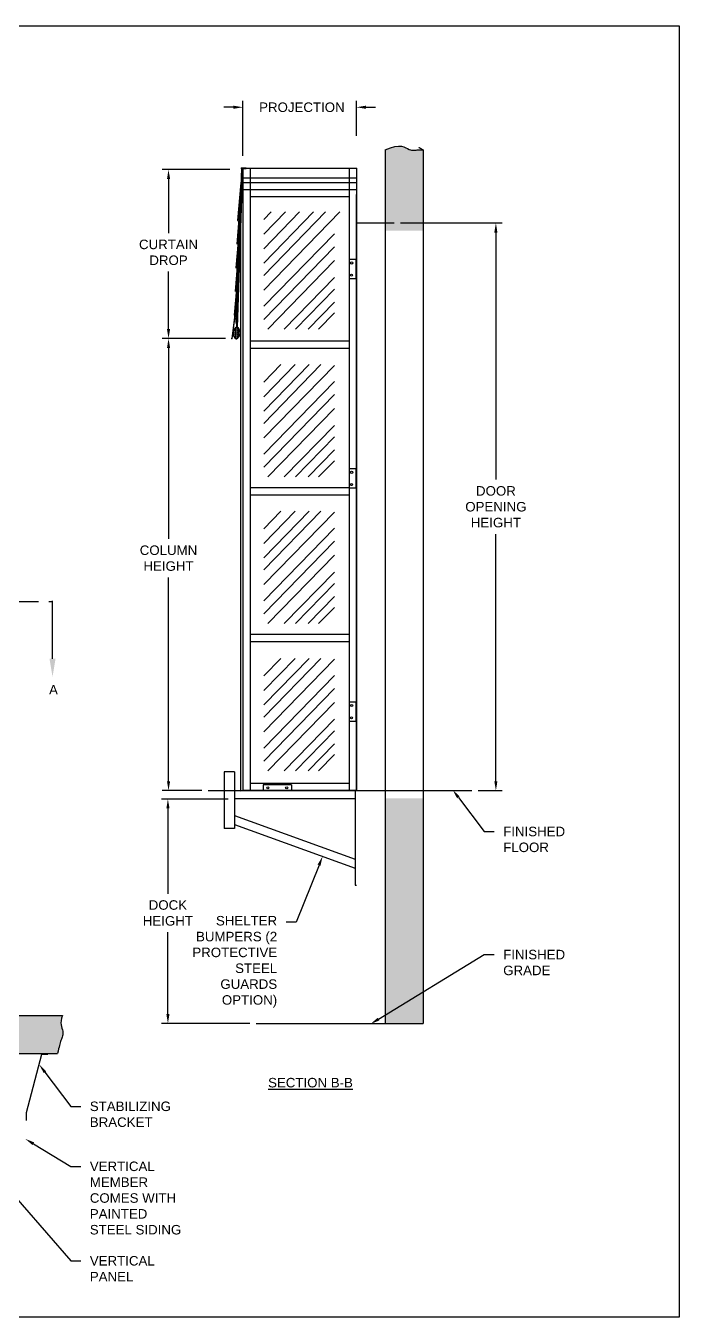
# Model space of a CAD drawing. Header units: inches. Extents: x 197 to 1664, y 242 to 322.
# Drawn here: x 1657.15 to 1663.59, y 308.28 to 321.01 of the extents above; entities that cross this region are included whole.
import ezdxf
from ezdxf import colors
from ezdxf.entities.mleader import LeaderData, LeaderLine
from ezdxf.math import Vec2, Vec3

# ---------------------------------------------------------------- set-up
doc = ezdxf.new("R2010")
doc.units = ezdxf.units.IN
doc.header["$LTSCALE"] = 0.25
doc.header["$MEASUREMENT"] = 0
doc.linetypes.add('CENTER', pattern=[2, 1.25, -0.25, 0.25, -0.25])
for name, color, linetype in [('ANNOTATIONS', 1, 'Continuous'), ('SECTION CUTS', 6, 'CENTER'), ('TX40R', 7, 'Continuous')]:
    doc.layers.add(name, color=color, linetype=linetype)
doc.styles.add('ARIAL', font='arial.ttf', dxfattribs={"height": 0.09375})
doc.styles.get("Standard").update_dxf_attribs({"font": 'romans.shx'})
doc.dimstyles.new('STANDARD$0', dxfattribs={"dimtxt": 0.09375, "dimasz": 0.0625, "dimexe": 0.0625, "dimexo": 0.0625, "dimgap": 0.0625, "dimtad": 0, "dimtih": 1, "dimtoh": 1, "dimdec": 4, "dimzin": 1, "dimdsep": 46, "dimlunit": 4, "dimtxsty": 'ARIAL', "dimcen": 0.089844, "dimadec": 0, "dimazin": 0, "dimtfac": 1, "dimtdec": 4, "dimtofl": 0, "dimtmove": 0, "dimatfit": 3, "dimfxl": 1, "dimfrac": 2, "dimtolj": 1, "dimtzin": 0, "dimarcsym": 0})

# ---------------------------------------------------------------- blocks, each defined once
blk = doc.blocks.new('*X4')
at = {"color": 0}
for p, q in [((1689.59, 679.75), (1689.75, 679.75)), ((1689.65, 680), (1689.75, 680)), ((1689.75, 680), (1689.79, 680.04)), ((1689.75, 679.75), (1689.79, 679.79)), ((1689.78, 680.28), (1689.79, 680.29)), ((1689.96, 680.46), (1690, 680.5)), ((1689.96, 680.21), (1690, 680.25)), ((1689.96, 679.96), (1690, 680)), ((1689.96, 679.71), (1690, 679.75)), ((1690, 680.5), (1690.25, 680.5)), ((1690, 680.25), (1690.25, 680.25)), ((1690, 680), (1690.25, 680)), ((1690, 679.75), (1690.25, 679.75)), ((1690.25, 680.5), (1690.29, 680.54)), ((1690.25, 680.25), (1690.29, 680.29)), ((1690.25, 680), (1690.29, 680.04)), ((1690.25, 679.75), (1690.29, 679.79)), ((1690.46, 680.71), (1690.47, 680.72)), ((1690.46, 680.46), (1690.5, 680.5)), ((1690.46, 680.21), (1690.5, 680.25)), ((1690.46, 679.96), (1690.5, 680)), ((1690.46, 679.71), (1690.5, 679.75)), ((1690.5, 680.5), (1690.71, 680.5)), ((1690.5, 680.25), (1690.75, 680.25)), ((1690.5, 680), (1690.75, 680)), ((1690.5, 679.75), (1690.75, 679.75)), ((1690.75, 680.25), (1690.79, 680.29)), ((1690.75, 680), (1690.79, 680.04)), ((1690.75, 679.75), (1690.79, 679.79)), ((1690.96, 679.96), (1690.98, 679.98)), ((1690.96, 679.71), (1691, 679.75)), ((1691, 679.75), (1691.03, 679.75)), ((1689.58, 679.5), (1689.75, 679.5)), ((1689.61, 679.25), (1689.75, 679.25)), ((1689.69, 679), (1689.75, 679)), ((1689.75, 679.5), (1689.79, 679.54)), ((1689.75, 679.25), (1689.79, 679.29)), ((1689.75, 679), (1689.79, 679.04)), ((1689.96, 679.46), (1690, 679.5)), ((1689.96, 679.21), (1690, 679.25)), ((1689.96, 678.96), (1690, 679)), ((1689.96, 678.71), (1690, 678.75)), ((1690, 679.5), (1690.25, 679.5)), ((1690, 679.25), (1690.25, 679.25)), ((1690, 679), (1690.25, 679)), ((1690, 678.75), (1690.25, 678.75)), ((1690.06, 678.5), (1690.25, 678.5)), ((1690.25, 679.5), (1690.29, 679.54)), ((1690.25, 679.25), (1690.29, 679.29)), ((1690.25, 679), (1690.29, 679.04)), ((1690.25, 678.75), (1690.29, 678.79)), ((1690.25, 678.5), (1690.29, 678.54)), ((1690.46, 679.46), (1690.5, 679.5)), ((1690.46, 679.21), (1690.5, 679.25)), ((1690.46, 678.96), (1690.5, 679)), ((1690.46, 678.71), (1690.5, 678.75)), ((1690.5, 679.5), (1690.75, 679.5)), ((1690.5, 679.25), (1690.75, 679.25)), ((1690.5, 679), (1690.75, 679)), ((1690.5, 678.75), (1690.75, 678.75)), ((1690.75, 679.5), (1690.79, 679.54)), ((1690.75, 679.25), (1690.79, 679.29)), ((1690.75, 679), (1690.79, 679.04)), ((1690.96, 679.46), (1691, 679.5)), ((1690.96, 679.21), (1690.99, 679.24)), ((1691, 679.5), (1691.03, 679.5))]:
    blk.add_line(p, q, dxfattribs=at)
blk = doc.blocks.new('*D7')
at = {"layer": 'ANNOTATIONS', "color": 0, "lineweight": -2, "transparency": 16777216}
for p, q in [((1659.118, 317.926), (1658.494, 317.926)), ((1658.556, 317.832), (1658.556, 315.95)), ((1658.556, 313.561), (1658.556, 315.57)), ((1658.884, 313.468), (1658.494, 313.468))]:
    blk.add_line(p, q, dxfattribs=at)
at = {"layer": 'ANNOTATIONS', "color": 0, "transparency": 16777216}
for points in [[(1658.541, 317.832), (1658.572, 317.832), (1658.556, 317.926)], [(1658.541, 313.561), (1658.572, 313.561), (1658.556, 313.468)]]:
    blk.add_solid(points, dxfattribs=at)
at = {"layer": 'defpoints', "color": 0, "transparency": 16777216}
for p in [(1658.556, 317.926), (1659.18, 317.926), (1658.947, 313.468)]:
    blk.add_point(p, dxfattribs=at)
at = {"layer": 'ANNOTATIONS', "color": 0, "transparency": 16777216, "insert": (1658.556, 315.76), "char_height": 0.09375, "attachment_point": 5, "style": 'ARIAL'}
blk.add_mtext('\\A1;COLUMN \\PHEIGHT', dxfattribs=at)
blk = doc.blocks.new('*D8')
at = {"layer": 'ANNOTATIONS', "color": 0, "lineweight": -2, "transparency": 16777216}
for p, q in [((1659.146, 313.385), (1658.488, 313.385)), ((1658.55, 313.292), (1658.55, 312.451)), ((1658.55, 311.265), (1658.55, 312.071)), ((1659.358, 311.172), (1658.488, 311.172))]:
    blk.add_line(p, q, dxfattribs=at)
at = {"layer": 'ANNOTATIONS', "color": 0, "transparency": 16777216}
for points in [[(1658.535, 313.292), (1658.566, 313.292), (1658.55, 313.385)], [(1658.535, 311.265), (1658.566, 311.265), (1658.55, 311.172)]]:
    blk.add_solid(points, dxfattribs=at)
at = {"layer": 'defpoints', "color": 0, "transparency": 16777216}
for p in [(1658.55, 313.385), (1659.209, 313.385), (1659.421, 311.172)]:
    blk.add_point(p, dxfattribs=at)
at = {"layer": 'ANNOTATIONS', "color": 0, "transparency": 16777216, "insert": (1658.55, 312.261), "char_height": 0.0938, "attachment_point": 5, "style": 'ARIAL'}
blk.add_mtext('\\A1;DOCK\\PHEIGHT', dxfattribs=at)
blk = doc.blocks.new('*D9')
at = {"layer": 'ANNOTATIONS', "color": 0, "lineweight": -2, "transparency": 16777216}
for p, q in [((1659.162, 319.592), (1658.494, 319.592)), ((1658.556, 319.499), (1658.556, 318.966)), ((1658.556, 318.02), (1658.556, 318.586)), ((1659.118, 317.926), (1658.494, 317.926))]:
    blk.add_line(p, q, dxfattribs=at)
at = {"layer": 'ANNOTATIONS', "color": 0, "transparency": 16777216}
for points in [[(1658.541, 319.499), (1658.572, 319.499), (1658.556, 319.592)], [(1658.541, 318.02), (1658.572, 318.02), (1658.556, 317.926)]]:
    blk.add_solid(points, dxfattribs=at)
at = {"layer": 'defpoints', "color": 0, "transparency": 16777216}
for p in [(1658.556, 319.592), (1659.224, 319.592), (1659.18, 317.926)]:
    blk.add_point(p, dxfattribs=at)
at = {"layer": 'ANNOTATIONS', "color": 0, "transparency": 16777216, "insert": (1658.556, 318.776), "char_height": 0.09375, "attachment_point": 5, "style": 'ARIAL'}
blk.add_mtext('\\A1;CURTAIN\\PDROP', dxfattribs=at)
blk = doc.blocks.new('*D10')
at = {"layer": 'ANNOTATIONS', "color": 0, "lineweight": -2, "transparency": 16777216}
for p, q in [((1659.196, 320.207), (1659.103, 320.207)), ((1659.29, 319.727), (1659.29, 320.27)), ((1660.41, 319.925), (1660.41, 320.27)), ((1660.504, 320.207), (1660.597, 320.207))]:
    blk.add_line(p, q, dxfattribs=at)
at = {"layer": 'ANNOTATIONS', "color": 0, "transparency": 16777216}
for points in [[(1659.196, 320.223), (1659.196, 320.192), (1659.29, 320.207)], [(1660.504, 320.223), (1660.504, 320.192), (1660.41, 320.207)]]:
    blk.add_solid(points, dxfattribs=at)
at = {"layer": 'defpoints', "color": 0, "transparency": 16777216}
for p in [(1660.41, 320.207), (1660.41, 319.862), (1659.29, 319.665)]:
    blk.add_point(p, dxfattribs=at)
at = {"layer": 'ANNOTATIONS', "color": 0, "transparency": 16777216, "insert": (1659.872, 320.207), "char_height": 0.09375, "attachment_point": 5, "style": 'ARIAL'}
blk.add_mtext('\\A1;PROJECTION', dxfattribs=at)
blk = doc.blocks.new('*D11')
at = {"layer": 'ANNOTATIONS', "color": 0, "lineweight": -2, "transparency": 16777216}
for p, q in [((1660.846, 319.066), (1661.848, 319.066)), ((1661.786, 318.972), (1661.786, 316.536)), ((1661.786, 313.561), (1661.786, 315.998)), ((1661.611, 313.468), (1661.848, 313.468))]:
    blk.add_line(p, q, dxfattribs=at)
at = {"layer": 'ANNOTATIONS', "color": 0, "transparency": 16777216}
for points in [[(1661.77, 318.972), (1661.801, 318.972), (1661.786, 319.066)], [(1661.77, 313.561), (1661.801, 313.561), (1661.786, 313.468)]]:
    blk.add_solid(points, dxfattribs=at)
at = {"layer": 'defpoints', "color": 0, "transparency": 16777216}
for p in [(1660.783, 319.066), (1661.786, 319.066), (1661.548, 313.468)]:
    blk.add_point(p, dxfattribs=at)
at = {"layer": 'ANNOTATIONS', "color": 0, "transparency": 16777216, "insert": (1661.786, 316.267), "char_height": 0.0938, "attachment_point": 5, "style": 'ARIAL'}
blk.add_mtext('\\A1;DOOR\\POPENING \\PHEIGHT', dxfattribs=at)

msp = doc.modelspace()

# ---------------------------------------------------------------- hatches: boundary and pattern name
at = {"layer": 'TX40R'}
h = msp.add_hatch(dxfattribs=at)
h.set_pattern_fill('AR-CONC', color=256, scale=0.015535, style=0)
h.set_pattern_definition([(50, (1649.86382, 308.34547), (0.1114296, -0.0097488), [0.0116516, -0.12816745]), (355, (1649.86382, 308.34547), (-0.02155564, 0.1168564), [0.0093213, -0.102534]), (100.4514, (1649.87311, 308.34466), (0.089874, 0.1071075), [0.0099023, -0.1089256]), (46.1842, (1649.86382, 308.37654), (0.1658007, -0.0257141), [0.0174774, -0.1922512]), (96.6356, (1649.87764, 308.3744), (0.145204, 0.1513336), [0.0148535, -0.1633883]), (351.1842, (1649.86382, 308.37654), (0.145204, 0.1513337), [0.0139819, -0.153801]), (21, (1649.87936, 308.36877), (0.0927322, -0.06254865), [0.0116516, -0.12816745]), (326, (1649.87936, 308.36877), (0.0378001, 0.1126553), [0.0093213, -0.102534]), (71.4514, (1649.88709, 308.36356), (0.13053236, 0.05010656), [0.0099023, -0.1089256]), (37.5, (1649.863822, 308.34547), (0.00188909, 0.05171655), [0, -0.10129113, 0, -0.1040875, 0, -0.10292235]), (7.5, (1649.86382, 308.34547), (0.04086903, 0.06127363), [0, -0.05934542, 0, -0.0989608, 0, -0.039227]), (327.5, (1649.82918, 308.34547), (0.08293171, -0.003504), [0, -0.03883862, 0, -0.1211765, 0, -0.1607919]), (317.5, (1649.81364, 308.34547), (0.0906006, 0.01555176), [0, -0.0504902, 0, -0.08047363, 0, -0.11418555])])
h.paths.add_polyline_path([(1660.69458, 318.99011), (1661.06781, 318.99011), (1661.06781, 319.78497), (1661.06683, 319.78576), (1661.0487, 319.78736), (1661.04012, 319.78802), (1661.03056, 319.78838), (1661.02047, 319.78812), (1661.01052, 319.78706), (1660.98211, 319.78278), (1660.96031, 319.7823), (1660.93612, 319.78798), (1660.9147, 319.79943), (1660.89839, 319.80814), (1660.87895, 319.81619), (1660.85524, 319.82187), (1660.82609, 319.82346), (1660.79036, 319.81925), (1660.74691, 319.80752), (1660.69458, 319.78657)])
h.paths.add_polyline_path([(1660.69458, 311.17155), (1661.06781, 311.17155), (1661.06781, 313.39175), (1660.69458, 313.39175)])
h = msp.add_hatch(dxfattribs=at)
h.set_pattern_fill('AR-CONC', color=256, scale=0.017495, style=0)
h.set_pattern_definition([(50, (1648.8291, 306.9614), (0.1254838, -0.0109784), [0.0131212, -0.1443327]), (355, (1648.8291, 306.9614), (-0.0242744, 0.131595), [0.010497, -0.1154662]), (100.4514, (1648.83955, 306.96048), (0.1012095, 0.1206166), [0.0111513, -0.122664]), (46.1842, (1648.8291, 306.99639), (0.1867125, -0.0289573), [0.0196817, -0.216499]), (96.6356, (1648.84466, 306.99397), (0.163518, 0.1704207), [0.016727, -0.183996]), (351.1842, (1648.8291, 306.99639), (0.163518, 0.170421), [0.0157454, -0.1731993]), (21, (1648.84659, 306.98764), (0.1044281, -0.0704377), [0.0131212, -0.1443327]), (326, (1648.84659, 306.98764), (0.0425677, 0.1268641), [0.010497, -0.1154662]), (71.4514, (1648.85529, 306.98177), (0.1469959, 0.0564263), [0.0111513, -0.122664]), (37.5, (1648.829096, 306.9614), (0.00212735, 0.05823936), [0, -0.1140666, 0, -0.11721566, 0, -0.11590355]), (7.5, (1648.829096, 306.9614), (0.0460237, 0.06900184), [0, -0.0668304, 0, -0.11144235, 0, -0.04417456]), (327.5, (1648.790082, 306.9614), (0.09339157, -0.00394595), [0, -0.0437372, 0, -0.13646, 0, -0.18107196]), (317.5, (1648.77259, 306.9614), (0.1020277, 0.01751324), [0, -0.05685834, 0, -0.09062345, 0, -0.1285873])])
h.paths.add_polyline_path([(1657.49673, 311.15807), (1657.49519, 311.17746), (1657.49645, 311.19906), (1657.50145, 311.22317), (1657.51114, 311.25009), (1656.71805, 311.25009), (1656.71804, 310.87687), (1657.46031, 310.87687), (1657.46677, 310.89979), (1657.47224, 310.92), (1657.4769, 310.93785), (1657.48096, 310.95369), (1657.48461, 310.96788), (1657.48803, 310.98078), (1657.49143, 310.99274), (1657.495, 311.00412), (1657.49885, 311.01524), (1657.50278, 311.02626), (1657.5065, 311.03728), (1657.50972, 311.04844), (1657.51217, 311.05983), (1657.51356, 311.07158), (1657.5136, 311.08381), (1657.51201, 311.09662), (1657.50871, 311.11017), (1657.50443, 311.12473), (1657.50012, 311.1406)])
h.paths.add_polyline_path([(1651.11968, 311.25008), (1649.93371, 311.25007), (1649.9434, 311.22315), (1649.9484, 311.19904), (1649.94966, 311.17745), (1649.94812, 311.15806), (1649.94473, 311.14058), (1649.94042, 311.12472), (1649.93614, 311.11016), (1649.93284, 311.09661), (1649.93122, 311.08379), (1649.93109, 311.07157), (1649.93201, 311.05981), (1649.93354, 311.04842), (1649.93525, 311.03727), (1649.93671, 311.02624), (1649.93749, 311.01523), (1649.93714, 311.00411), (1649.93543, 310.99272), (1649.93279, 310.98076), (1649.92989, 310.96787), (1649.92735, 310.95368), (1649.92582, 310.93784), (1649.92595, 310.91999), (1649.92836, 310.89978), (1649.93371, 310.87685), (1651.11968, 310.87686)])

# ---------------------------------------------------------------- linework, layer by layer
at = {"layer": 'defpoints'}
msp.add_lwpolyline([(1663.59417, 308.27517), (1644.87605, 308.27517), (1644.87605, 321.01028), (1663.59417, 321.01028)], close=True, dxfattribs=at)
at = {"layer": 'SECTION CUTS'}
msp.add_line((1650.22503, 315.33421), (1657.41184, 315.33421), dxfattribs=at)
at = {"layer": 'TX40R'}
for p, q in [((1660.69458, 319.78657), (1660.69458, 311.17155)), ((1661.06781, 319.78657), (1661.06781, 311.17155)), ((1659.27472, 319.60224), (1659.22178, 318.08628)), ((1659.28312, 319.60224), (1659.22851, 318.03828)), ((1659.28499, 319.60224), (1659.23037, 318.03821)), ((1659.28685, 319.60224), (1659.23227, 318.03923)), ((1659.27578, 319.60335), (1659.27578, 319.42169)), ((1659.27812, 319.60335), (1659.27812, 319.42169)), ((1659.28651, 319.42045), (1659.28651, 319.60481)), ((1659.28838, 319.42038), (1659.28838, 319.60481)), ((1660.40992, 319.60481), (1659.29025, 319.60481)), ((1659.29025, 319.60247), (1659.29025, 319.60481)), ((1659.29025, 319.60224), (1659.29025, 313.46761)), ((1659.29025, 319.60224), (1659.29025, 319.34565)), ((1659.36023, 319.60224), (1659.29025, 319.60224)), ((1659.29911, 319.60597), (1659.34576, 319.60597)), ((1660.33994, 319.60224), (1659.36023, 319.60224)), ((1659.36023, 319.60224), (1659.36023, 319.34565)), ((1660.40992, 319.60247), (1660.33994, 319.60247)), ((1660.33994, 319.60247), (1660.33994, 319.34588)), ((1660.40992, 319.60247), (1660.40992, 319.60481)), ((1660.40992, 319.60247), (1660.40992, 319.34588)), ((1659.26795, 319.46185), (1659.2378, 319.08984)), ((1659.26981, 319.4617), (1659.23966, 319.08969)), ((1659.27578, 319.42169), (1659.27812, 319.42169)), ((1659.27812, 319.42169), (1659.27812, 319.51121)), ((1660.40992, 319.50917), (1659.29025, 319.50917)), ((1660.40992, 319.46252), (1659.29025, 319.46252)), ((1660.33994, 319.43895), (1660.33994, 313.46737)), ((1660.40992, 319.43895), (1660.40992, 313.46737)), ((1660.40992, 319.39254), (1659.29025, 319.39254)), ((1659.36023, 319.34565), (1659.36023, 313.46761)), ((1660.33994, 319.32256), (1659.36023, 319.32256)), ((1660.33994, 319.34565), (1660.33994, 313.46761)), ((1660.40992, 313.46737), (1660.40992, 319.34588)), ((1660.40992, 319.34565), (1660.40992, 313.46737)), ((1659.25981, 319.22873), (1659.22966, 318.85671)), ((1659.26167, 319.22858), (1659.23152, 318.85656)), ((1659.49545, 318.66917), (1659.98784, 319.17427)), ((1659.49545, 318.54789), (1660.10608, 319.17427)), ((1659.49545, 318.40373), (1660.24661, 319.17427)), ((1659.49545, 318.8108), (1659.84978, 319.17427)), ((1659.49545, 318.95496), (1659.70925, 319.17427)), ((1659.49545, 319.09912), (1659.56871, 319.17427)), ((1659.2378, 319.08984), (1659.23966, 319.08969)), ((1659.26551, 319.06573), (1659.26551, 313.46737)), ((1660.40992, 319.06597), (1660.78314, 319.06596)), ((1659.25167, 318.99561), (1659.22152, 318.62359)), ((1659.25353, 318.99546), (1659.22338, 318.62344)), ((1659.49545, 318.24438), (1660.19274, 318.95966)), ((1659.24353, 318.76248), (1659.21338, 318.39047)), ((1659.24539, 318.76233), (1659.21524, 318.39032)), ((1659.22966, 318.85671), (1659.23152, 318.85656)), ((1659.49545, 318.11561), (1660.19274, 318.83088)), ((1659.53506, 318.01976), (1660.19274, 318.69442)), ((1660.40486, 318.70429), (1660.40486, 318.51767)), ((1659.23539, 318.52936), (1659.20524, 318.15734)), ((1659.23725, 318.52921), (1659.2071, 318.15719)), ((1659.22152, 318.62359), (1659.22338, 318.62344)), ((1659.69751, 318.01976), (1660.19274, 318.52777)), ((1659.21338, 318.39047), (1659.21524, 318.39032)), ((1659.80824, 318.01976), (1660.19274, 318.41418)), ((1659.22725, 318.29632), (1659.18002, 317.92609)), ((1659.22911, 318.29609), (1659.18187, 317.92585)), ((1659.22725, 318.29632), (1659.22911, 318.29609)), ((1659.93378, 318.01976), (1660.19274, 318.2854)), ((1659.20524, 318.15734), (1659.2071, 318.15719)), ((1660.03721, 318.01976), (1660.19274, 318.1793)), ((1659.22178, 318.08628), (1659.22749, 318.06274)), ((1659.22749, 318.06274), (1659.22668, 318.03942)), ((1659.18002, 317.92609), (1659.18187, 317.92585)), ((1659.22447, 317.9228), (1659.22634, 317.92273)), ((1660.33994, 317.89941), (1659.36023, 317.89941)), ((1660.33994, 317.82943), (1659.36023, 317.82943)), ((1659.49545, 317.08998), (1660.06037, 317.66947)), ((1659.49545, 317.35289), (1659.80407, 317.66947)), ((1659.49545, 317.21127), (1659.94213, 317.66947)), ((1659.49545, 317.49705), (1659.66354, 317.66947)), ((1659.49545, 316.94582), (1660.19274, 317.6611)), ((1659.49545, 316.78648), (1660.19274, 317.50176)), ((1659.49545, 316.6577), (1660.19274, 317.37298)), ((1659.53506, 316.56186), (1660.19274, 317.23651)), ((1659.69751, 316.56186), (1660.19274, 317.06987)), ((1659.80824, 316.56186), (1660.19274, 316.95627)), ((1659.93378, 316.56186), (1660.19274, 316.8275)), ((1660.03721, 316.56186), (1660.19274, 316.7214)), ((1660.40486, 316.63977), (1660.40486, 316.45316)), ((1660.33994, 316.45316), (1659.36023, 316.45316)), ((1660.33994, 316.38318), (1659.36023, 316.38318)), ((1659.49545, 315.64374), (1660.06037, 316.22323)), ((1659.49545, 315.76502), (1659.94213, 316.22323)), ((1659.49545, 315.90665), (1659.80407, 316.22323)), ((1659.49545, 316.05081), (1659.66354, 316.22323)), ((1659.49545, 315.49958), (1660.19274, 316.21486)), ((1659.49545, 315.34023), (1660.19274, 316.05551)), ((1659.49545, 315.21146), (1660.19274, 315.92674)), ((1659.53506, 315.11561), (1660.19274, 315.79027)), ((1659.69751, 315.11561), (1660.19274, 315.62362)), ((1659.80824, 315.11561), (1660.19274, 315.51003)), ((1659.93378, 315.11561), (1660.19274, 315.38125)), ((1660.03721, 315.11561), (1660.19274, 315.27515)), ((1660.33994, 315.00692), (1659.36023, 315.00692)), ((1660.33994, 314.93694), (1659.36023, 314.93694)), ((1659.49545, 314.31295), (1659.94213, 314.77115)), ((1659.49545, 314.45457), (1659.80407, 314.77115)), ((1659.49545, 314.19166), (1660.06037, 314.77115)), ((1659.49545, 314.59873), (1659.66354, 314.77115)), ((1659.49545, 314.0475), (1660.19274, 314.76278)), ((1659.49545, 313.88816), (1660.19274, 314.60344)), ((1659.49545, 313.75938), (1660.19274, 314.47466)), ((1659.53506, 313.66354), (1660.19274, 314.33819)), ((1660.40486, 314.3391), (1660.40486, 314.15249)), ((1659.69751, 313.66354), (1660.19274, 314.17155)), ((1659.80824, 313.66354), (1660.19274, 314.05796)), ((1659.93378, 313.66354), (1660.19274, 313.92918)), ((1660.03721, 313.66354), (1660.19274, 313.82308)), ((1658.94663, 313.46759), (1659.26551, 313.46759)), ((1659.26551, 313.46737), (1659.29025, 313.46761)), ((1660.40992, 313.46761), (1659.29025, 313.46761)), ((1660.40992, 313.46737), (1659.29025, 313.46737)), ((1660.33994, 313.53758), (1659.36023, 313.53758)), ((1656.71804, 311.25009), (1657.51114, 311.25009)), ((1656.71804, 310.87687), (1657.46031, 310.87687))]:
    msp.add_line(p, q, dxfattribs=at)
at = {"layer": 'TX40R', "ltscale": 10}
for p, q in [((1659.10363, 313.65343), (1659.10363, 313.09391)), ((1659.2086, 313.65343), (1659.10363, 313.65343)), ((1659.2086, 313.65343), (1659.2086, 313.09391)), ((1660.39825, 313.46713), (1659.2086, 313.46713)), ((1659.76843, 313.52521), (1659.48851, 313.52521)), ((1659.48851, 313.52521), (1659.48851, 313.4669)), ((1659.76843, 313.52521), (1659.76843, 313.4669)), ((1660.39825, 313.46713), (1660.39825, 312.53407)), ((1660.39825, 313.38549), (1659.2086, 313.38549)), ((1659.2086, 313.22228), (1660.39825, 312.79067)), ((1659.2086, 313.09391), (1659.10363, 313.09391)), ((1659.2086, 313.13543), (1660.39825, 312.70382)), ((1660.39825, 312.53407), (1660.40992, 312.53407))]:
    msp.add_line(p, q, dxfattribs=at)
at = {"layer": 'TX40R', "linetype": 'ByBlock'}
for p, q in [((1660.40992, 313.46761), (1661.54922, 313.4676)), ((1659.42072, 311.17155), (1661.06781, 311.17155))]:
    msp.add_line(p, q, dxfattribs=at)
at = {"layer": 'TX40R'}
for points in [[(1660.69458, 319.78657), (1660.74691, 319.80752), (1660.79036, 319.81925), (1660.82609, 319.82346), (1660.85524, 319.82187), (1660.87895, 319.81619), (1660.89839, 319.80814), (1660.9147, 319.79943), (1660.92902, 319.79177), (1660.94234, 319.78652), (1660.95492, 319.78356), (1660.96687, 319.78244), (1660.97828, 319.7827), (1660.98924, 319.78386), (1660.99986, 319.78546), (1661.01024, 319.78703), (1661.02047, 319.78812), (1661.03056, 319.78838), (1661.04012, 319.78802), (1661.0487, 319.78736), (1661.05581, 319.78673), (1661.06098, 319.78646), (1661.06375, 319.78689), (1661.06364, 319.78833), (1661.06017, 319.79112), (1661.0533, 319.79536), (1661.04463, 319.80027), (1661.03617, 319.80481), (1661.02995, 319.80798), (1661.02798, 319.80876), (1661.03229, 319.80613), (1661.04489, 319.79907), (1661.06781, 319.78657)], [(1657.51114, 311.25009), (1657.50145, 311.22317), (1657.49645, 311.19906), (1657.49519, 311.17746), (1657.49673, 311.15807), (1657.50012, 311.1406), (1657.50443, 311.12473), (1657.50871, 311.11017), (1657.51201, 311.09662), (1657.5136, 311.08381), (1657.51356, 311.07158), (1657.51217, 311.05983), (1657.50972, 311.04844), (1657.5065, 311.03728), (1657.50278, 311.02626), (1657.49885, 311.01524), (1657.495, 311.00412), (1657.49143, 310.99274), (1657.48803, 310.98078), (1657.48461, 310.96788), (1657.48096, 310.95369), (1657.4769, 310.93785), (1657.47224, 310.92), (1657.46677, 310.89979), (1657.46031, 310.87687)], [(1657.15383, 310.21542), (1657.15383, 310.29328), (1657.30682, 310.86757), (1657.36462, 310.86757)]]:
    msp.add_lwpolyline(points, dxfattribs=at)
msp.add_lwpolyline([(1659.27812, 319.60335, -0.41421356), (1659.27957, 319.60481), (1659.32244, 319.60481), (1659.32244, 319.60714), (1659.27957, 319.60714, 0.41421356), (1659.27578, 319.60335)], format="xyb", dxfattribs=at)
for points in [[(1660.40992, 318.51767), (1660.40992, 318.70429), (1660.33994, 318.70429), (1660.33994, 318.51767)], [(1660.40992, 316.45316), (1660.40992, 316.63977), (1660.33994, 316.63977), (1660.33994, 316.45316)], [(1660.40992, 314.15249), (1660.40992, 314.3391), (1660.33994, 314.3391), (1660.33994, 314.15249)]]:
    msp.add_lwpolyline(points, close=True, dxfattribs=at)
for centre in [(1660.3628, 318.67163), (1660.36181, 318.55033), (1660.3628, 316.60712), (1660.36181, 316.48582), (1660.3628, 314.30645), (1660.36181, 314.18515)]:
    msp.add_circle(centre, 0.01021, dxfattribs=at)
at = {"layer": 'TX40R', "ltscale": 10}
for centre in [(1659.53517, 313.49605), (1659.72178, 313.49605)]:
    msp.add_circle(centre, 0.01021, dxfattribs=at)
at = {"layer": 'TX40R'}
for centre, radius, start, end in [((1659.25849, 317.98049), 0.06697, 118.356323, 239.476986), ((1659.25849, 317.98049), 0.06511, 116.523014, 239.476986), ((1659.19643, 317.98265), 0.06511, 296.523014, 59.476986), ((1659.19643, 317.98265), 0.06697, 296.523014, 57.643677)]:
    msp.add_arc(centre, radius, start, end, dxfattribs=at)
at = {"layer": 'TX40R', "linetype": 'ByBlock'}
for p in [(1659.27472, 319.60224), (1659.27472, 319.60224), (1659.27689, 319.60603), (1660.40992, 319.60481), (1660.40992, 319.60481), (1659.18002, 317.92609)]:
    msp.add_point(p, dxfattribs=at)

# ---------------------------------------------------------------- block references
at = {"layer": 'TX40R', "xscale": 0.046653, "yscale": 0.046653, "zscale": 0.046653}
msp.add_blockref('*X4', (1580.36954, 286.27716), dxfattribs=at)

# ---------------------------------------------------------------- texts
at = {"layer": 'ANNOTATIONS', "insert": (1659.95679, 310.63486), "char_height": 0.09375, "width": 2.8261509, "attachment_point": 2, "style": 'ARIAL'}
msp.add_mtext('{\\LSECTION B-B}', dxfattribs=at)
at = {"layer": 'SECTION CUTS', "style": 'ARIAL'}
msp.add_text('A', height=0.09375, dxfattribs=at).set_placement((1657.37736, 314.41605))

# ---------------------------------------------------------------- dimensions: what is measured, and where the dimension line sits
at = {"layer": 'ANNOTATIONS'}
dim = msp.add_linear_dim(base=(1660.40992, 320.20741), p1=(1659.29025, 319.66474), p2=(1660.40992, 319.86243), text='PROJECTION', dimstyle='STANDARD$0', override={"dimasz": 0.09375}, dxfattribs=at)
dim.commit()
dim.dimension.update_dxf_attribs({"geometry": '*D10', "text_midpoint": (1659.87206, 320.20741), "dimtype": 160})
for base, p1, p2, text, picture, middle in [((1658.55649, 319.59249), (1659.18002, 317.92609), (1659.22401, 319.59249), 'CURTAIN\\PDROP', '*D9', (1658.55649, 318.77592)), ((1658.55649, 317.92609), (1658.94663, 313.46759), (1659.18002, 317.92609), 'COLUMN \\PHEIGHT', '*D7', (1658.55649, 315.76043)), ((1658.55042, 313.38549), (1659.42072, 311.17155), (1659.2086, 313.38549), 'DOCK\\PHEIGHT', '*D8', (1658.55042, 312.26135))]:
    dim = msp.add_linear_dim(base=base, p1=p1, p2=p2, angle=90, text=text, dimstyle='STANDARD$0', override={"dimasz": 0.09375}, dxfattribs=at)
    dim.commit()
    dim.dimension.update_dxf_attribs({"geometry": picture, "text_midpoint": middle, "dimtype": 160})
dim = msp.add_linear_dim(base=(1661.78557, 319.06596), p1=(1661.54842, 313.4676), p2=(1660.78314, 319.06596), angle=90, text='DOOR\\POPENING \\PHEIGHT', dimstyle='STANDARD$0', override={"dimasz": 0.09375}, dxfattribs=at)
dim.commit()
dim.dimension.update_dxf_attribs({"geometry": '*D11', "text_midpoint": (1661.78557, 316.26678)})

# ---------------------------------------------------------------- leaders
ml = msp.add_multileader_mtext('Standard', dxfattribs=at)
ml.set_content('FINISHED FLOOR', color=256, style='ARIAL')
ml.set_leader_properties()
ml.build(insert=Vec2(0, 0))
ml.multileader.update_dxf_attribs({"dogleg_length": 0.36, "arrow_head_size": 0.09375})
ctx = ml.context
ctx.base_point, ctx.char_height, ctx.arrow_head_size, ctx.landing_gap_size, ctx.plane_origin = Vec3(1661.76798, 313.06426), 0.09375, 0.09375, 0.09, Vec3(1660.98294, 312.63103)
notes = []
notes.append((ctx, [(0, (1, 1, 0), (1661.67002, 313.06426), (1, 0), 0.09796, [(0, [(1661.35907, 313.47645)], 0, [])])]))
ctx.mtext.insert, ctx.mtext.width, ctx.mtext.flow_direction = Vec3(1661.85798, 313.11194), 0.9445531, 5
ml = msp.add_multileader_mtext('Standard', dxfattribs=at)
ml.set_content('SHELTER BUMPERS (2 PROTECTIVE STEEL GUARDS OPTION)', color=256, style='ARIAL')
ml.set_leader_properties()
ml.build(insert=Vec2(0, 0))
ml.multileader.update_dxf_attribs({"dogleg_length": 0.36, "arrow_head_size": 0.09375})
ctx = ml.context
ctx.base_point, ctx.char_height, ctx.arrow_head_size, ctx.landing_gap_size, ctx.plane_origin = Vec3(1658.7184, 312.17126), 0.09375, 0.09375, 0.09, Vec3(1658.15956, 311.73803)
ctx.text_align_type = 2
notes.append((ctx, [(1, (1, 1, 0), (1659.81607, 312.17126), (-1, 0), 0.09796, [(0, [(1660.07637, 312.8206)], 0, [])])]))
ctx.mtext.insert, ctx.mtext.width, ctx.mtext.alignment, ctx.mtext.flow_direction = Vec3(1659.62811, 312.23191), 0.9445531, 3, 5
ml = msp.add_multileader_mtext('Standard', dxfattribs=at)
ml.set_content('FINISHED GRADE', color=256, style='ARIAL')
ml.set_leader_properties()
ml.build(insert=Vec2(0, 0))
ml.multileader.update_dxf_attribs({"dogleg_length": 0.36, "arrow_head_size": 0.09375})
ctx = ml.context
ctx.base_point, ctx.char_height, ctx.arrow_head_size, ctx.landing_gap_size, ctx.plane_origin = Vec3(1661.76798, 311.85029), 0.09375, 0.09375, 0.09, Vec3(1660.98294, 311.15721)
notes.append((ctx, [(0, (1, 1, 0), (1661.67002, 311.85029), (1, 0), 0.09796, [(0, [(1660.54836, 311.16612)], 0, [])])]))
ctx.mtext.insert, ctx.mtext.width, ctx.mtext.flow_direction = Vec3(1661.85798, 311.89796), 0.9445531, 5
ml = msp.add_multileader_mtext('Standard', dxfattribs=at)
ml.set_content('STABILIZING BRACKET', color=256, style='ARIAL')
ml.set_leader_properties()
ml.build(insert=Vec2(0, 0))
ml.multileader.update_dxf_attribs({"dogleg_length": 0.36, "arrow_head_size": 0.09375})
ctx = ml.context
ctx.base_point, ctx.char_height, ctx.arrow_head_size, ctx.landing_gap_size, ctx.plane_origin = Vec3(1657.6898, 310.35383), 0.09375, 0.09375, 0.09, Vec3(1656.90476, 309.9206)
notes.append((ctx, [(0, (1, 1, 0), (1657.59184, 310.35383), (1, 0), 0.09796, [(0, [(1657.2809, 310.76602)], 0, [])])]))
ctx.mtext.insert, ctx.mtext.width, ctx.mtext.flow_direction = Vec3(1657.7798, 310.40151), 0.9445531, 5
ml = msp.add_multileader_mtext('Standard', dxfattribs=at)
ml.set_content('VERTICAL MEMBER COMES WITH PAINTED STEEL SIDING', color=256, style='ARIAL')
ml.set_leader_properties()
ml.build(insert=Vec2(0, 0))
ml.multileader.update_dxf_attribs({"dogleg_length": 0.36, "arrow_head_size": 0.09375})
ctx = ml.context
ctx.base_point, ctx.char_height, ctx.arrow_head_size, ctx.landing_gap_size, ctx.plane_origin = Vec3(1657.6898, 309.76206), 0.09375, 0.09375, 0.09, Vec3(1656.90476, 309.32883)
notes.append((ctx, [(0, (1, 1, 0), (1657.59184, 309.76206), (1, 0), 0.09796, [(0, [(1657.14283, 310.03394)], 0, [])])]))
ctx.mtext.insert, ctx.mtext.width, ctx.mtext.flow_direction = Vec3(1657.7798, 309.80973), 0.9445531, 5
ml = msp.add_multileader_mtext('Standard', dxfattribs=at)
ml.set_content('VERTICAL PANEL', color=256, style='ARIAL')
ml.set_leader_properties()
ml.build(insert=Vec2(0, 0))
ml.multileader.update_dxf_attribs({"dogleg_length": 0.36, "arrow_head_size": 0.09375})
ctx = ml.context
ctx.base_point, ctx.char_height, ctx.arrow_head_size, ctx.landing_gap_size, ctx.plane_origin = Vec3(1657.6898, 308.83122), 0.09375, 0.09375, 0.09, Vec3(1656.90476, 308.13814)
notes.append((ctx, [(0, (1, 1, 0), (1657.59184, 308.83122), (1, 0), 0.09796, [(0, [(1656.78126, 309.75719)], 0, [])])]))
ctx.mtext.insert, ctx.mtext.width, ctx.mtext.flow_direction = Vec3(1657.7798, 308.8781), 0.9445531, 5
at = {"layer": 'SECTION CUTS'}
ml = msp.add_multileader_mtext('Standard', dxfattribs=at)
ml.set_content('', color=256)
ml.set_leader_properties()
ml.build(insert=Vec2(0, 0))
ml.multileader.update_dxf_attribs({"dogleg_length": 0, "arrow_head_size": 0.18})
ctx = ml.context
ctx.base_point, ctx.char_height, ctx.arrow_head_size, ctx.landing_gap_size, ctx.plane_origin = Vec3(1657.41184, 315.33848), 0.18, 0.18, 0, Vec3(1657.41184, 314.58896)
notes.append((ctx, [(0, (1, 1, 0), (1657.41184, 315.33848), (1, 0), 0, [(0, [(1657.41184, 314.58896)], 0, [])])]))
ctx.mtext.insert, ctx.mtext.flow_direction = Vec3(1657.41184, 315.42848), 5
for ctx, leaders in notes:
    for number, flags, end, landing, length, lines in leaders:
        leader = LeaderData()
        leader.index, (leader.has_last_leader_line, leader.has_dogleg_vector, leader.attachment_direction) = number, flags
        leader.last_leader_point, leader.dogleg_vector, leader.dogleg_length = Vec3(end), Vec3(landing), length
        for number, points, colour, breaks in lines:
            line = LeaderLine()
            line.index, line.vertices, line.color, line.breaks = number, Vec3.list(points), colors.encode_raw_color(colour), breaks
            leader.lines.append(line)
        ctx.leaders.append(leader)

doc.saveas('drawing.dxf')
